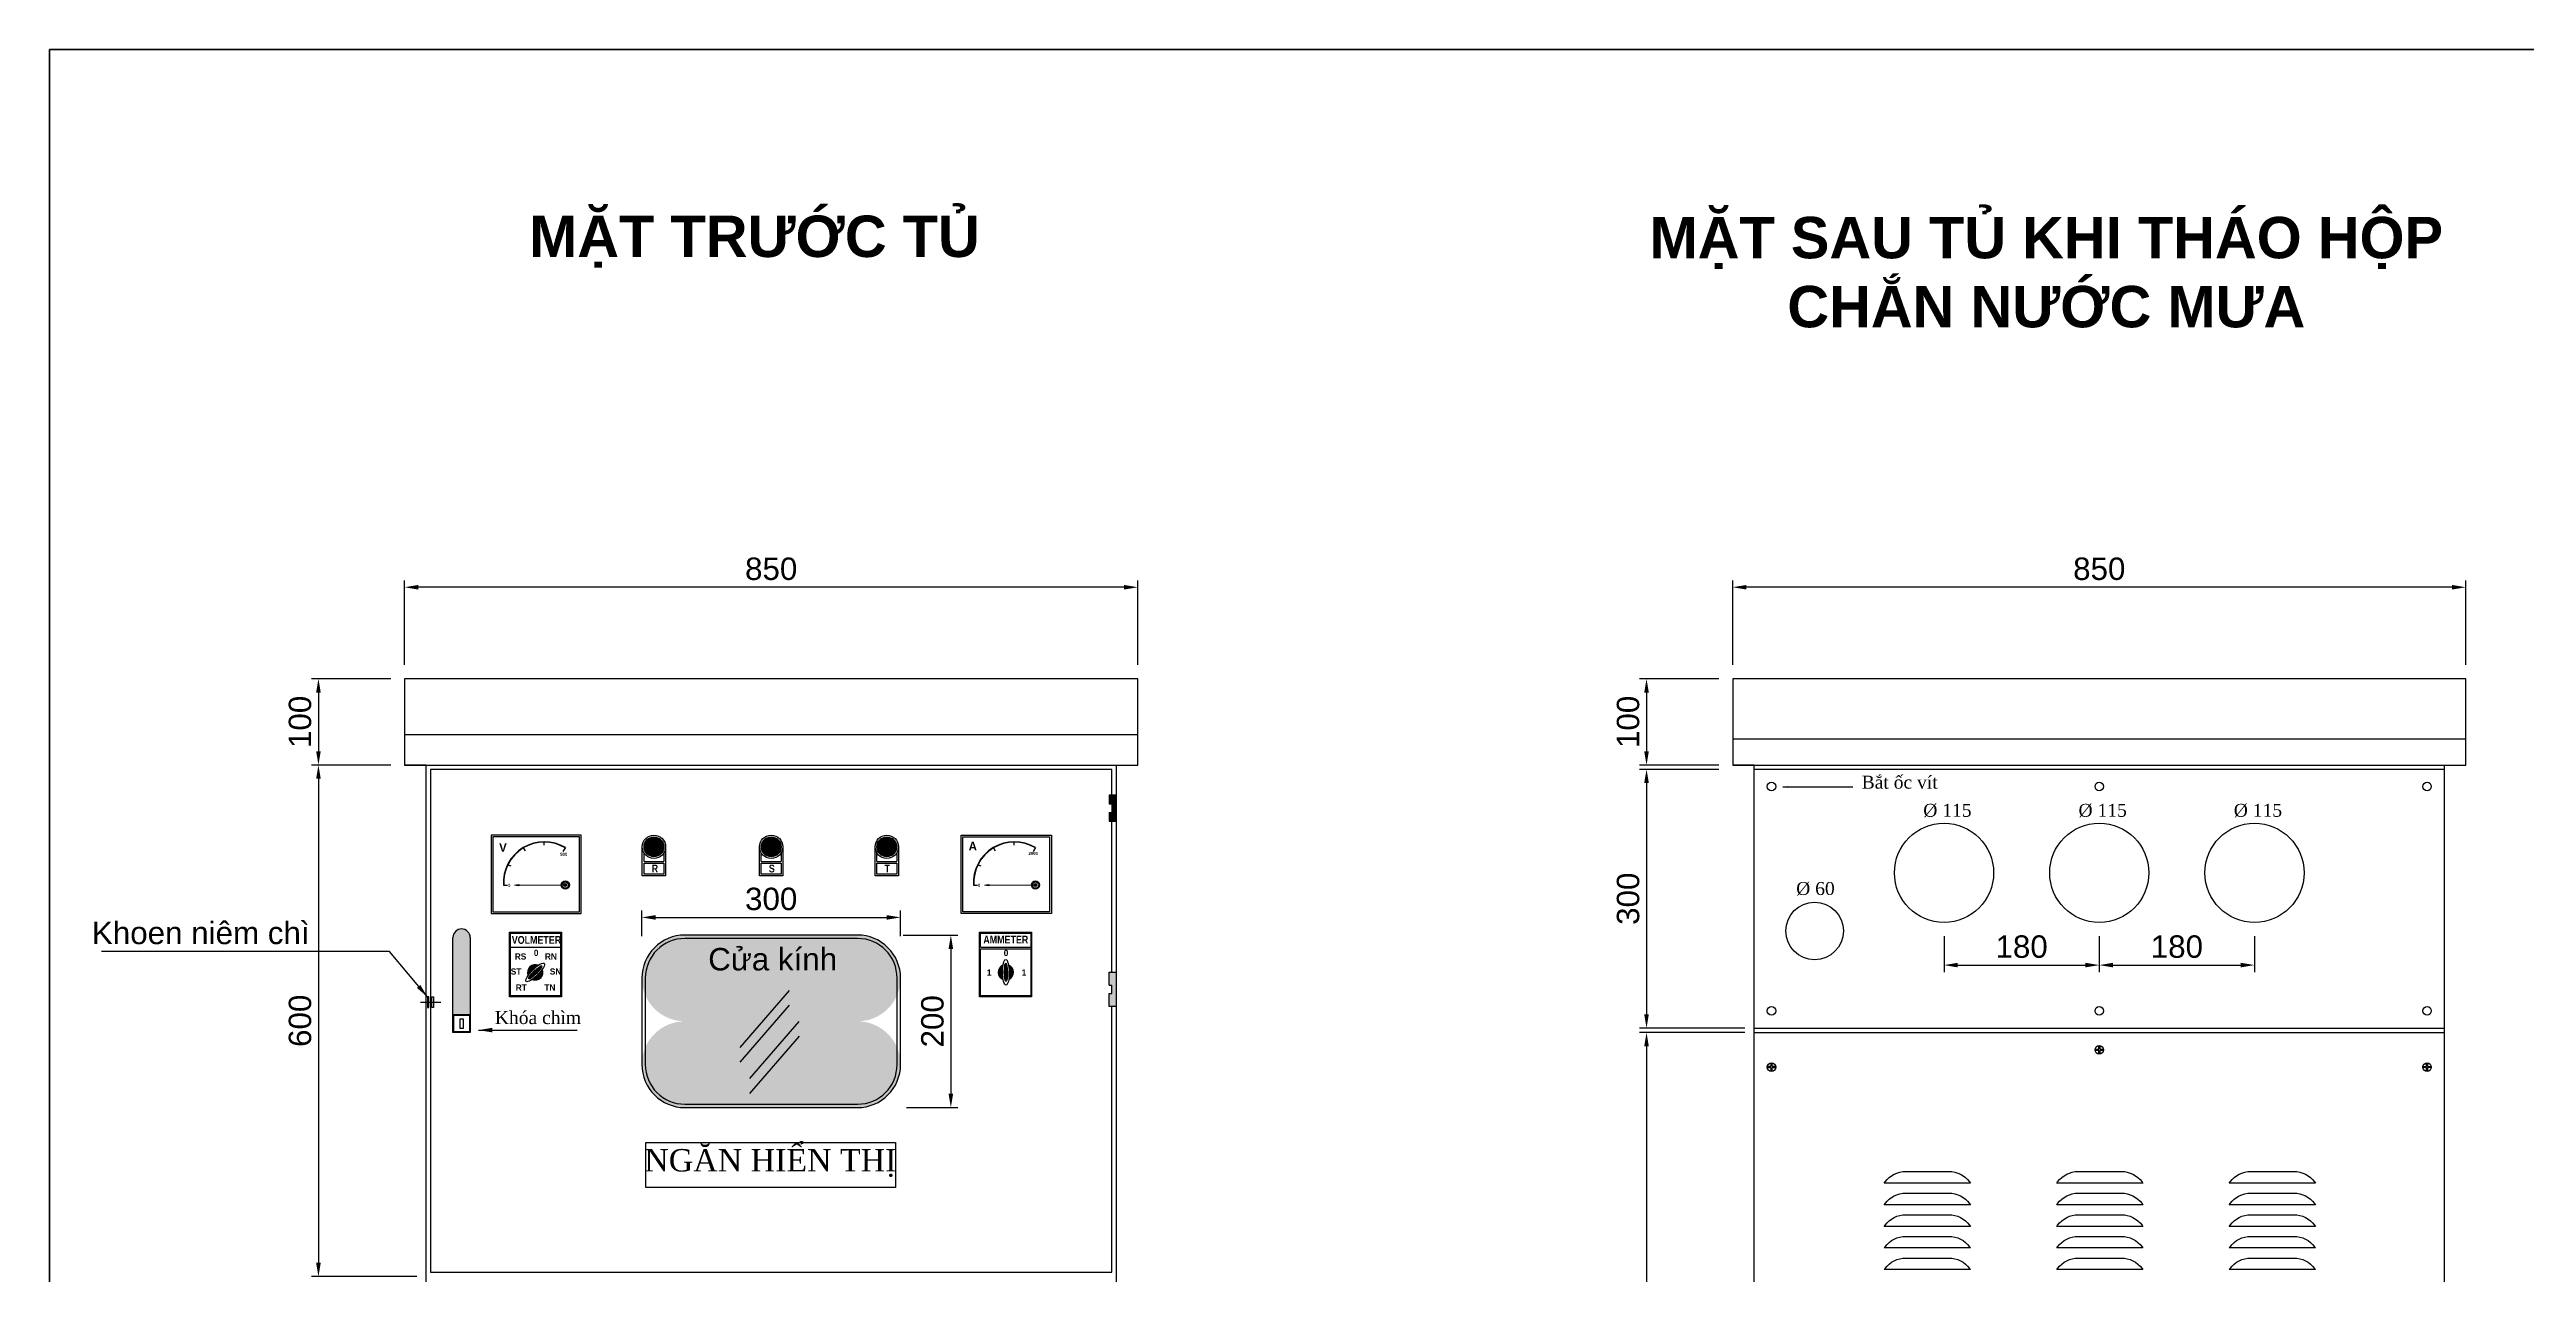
# Model space of a CAD drawing. Header units: millimetres. Extents: x 330554 to 656471, y 11007 to 130943.
# Drawn here: x 452938 to 460118, y 103074 to 106624 of the extents above; entities that cross this region are included whole.
import ezdxf

# ---------------------------------------------------------------- set-up
doc = ezdxf.new("R2010")
doc.units = ezdxf.units.MM
doc.header["$LTSCALE"] = 6
for name, color, linetype, lineweight in [('kich thuoc', 9, 'Continuous', 13), ('netlonkhungten', 32, 'Continuous', 35), ('tex tieu de', 11, 'Continuous', 13), ('Ttext ghi chu', 21, 'Continuous', 13), ('Vo tu', 7, 'Continuous', 30)]:
    doc.layers.add(name, color=color, linetype=linetype, lineweight=lineweight)
doc.layers.add('Nen', color=7, linetype='Continuous')
doc.styles.add('kich thuoc', font='arial.ttf', dxfattribs={"height": 120})
doc.styles.add('kt2', font='arial.ttf', dxfattribs={"height": 65})
doc.styles.get("Standard").update_dxf_attribs({"font": 'VHELVCN.TTF', "height": 120})
doc.styles.add('tieu de', font='arialbd.ttf', dxfattribs={"height": 120})
doc.styles.add('Times New Roman', font='times.ttf')
doc.dimstyles.new('ISO-25', dxfattribs={"dimtxt": 100, "dimasz": 30, "dimexe": 15, "dimexo": 50, "dimgap": 20, "dimtad": 1, "dimzin": 0, "dimdsep": 46, "dimtxsty": 'Times New Roman', "dimcen": 10, "dimdle": 15, "dimclrd": 256, "dimclre": 256, "dimclrt": 256, "dimadec": 0, "dimazin": 0, "dimtfac": 1, "dimtofl": 0, "dimtmove": 0, "dimatfit": 3, "dimfxl": 15, "dimtolj": 1, "dimtzin": 0, "dimarcsym": 0})
doc.dimstyles.new('TL 0.4', dxfattribs={"dimscale": 20, "dimtxt": 0.18, "dimasz": 2, "dimexe": 1, "dimexo": 2, "dimgap": 1, "dimtad": 1, "dimtoh": 1, "dimdec": 0, "dimlfac": 0.4, "dimzin": 0, "dimdsep": 46, "dimtxsty": 'kt2', "dimcen": 2, "dimclrd": 256, "dimclre": 256, "dimclrt": 2, "dimadec": 0, "dimazin": 0, "dimtfac": 1, "dimtdec": 0, "dimtofl": 0, "dimtmove": 0, "dimatfit": 3, "dimfxl": 1, "dimtolj": 1, "dimtzin": 0, "dimarcsym": 0})
doc.dimstyles.new('TL 5-1', dxfattribs={"dimscale": 20, "dimtxt": 70, "dimasz": 2, "dimexe": 1, "dimexo": 2, "dimgap": 1, "dimtad": 1, "dimtoh": 1, "dimdec": 0, "dimlfac": 0.2, "dimzin": 0, "dimdsep": 46, "dimtxsty": 'kich thuoc', "dimcen": 2, "dimclrd": 256, "dimclre": 256, "dimclrt": 2, "dimadec": 0, "dimazin": 0, "dimtfac": 1, "dimtdec": 0, "dimtofl": 0, "dimtmove": 0, "dimatfit": 3, "dimfxl": 1, "dimtolj": 1, "dimtzin": 0, "dimarcsym": 0})

# ---------------------------------------------------------------- blocks, each defined once
blk = doc.blocks.new('*D215')
at = {"layer": 'Defpoints', "color": 0, "linetype": 'ByBlock', "ltscale": 0.2, "transparency": 16777216}
for p in [(453967.6, 105065.9), (453967.6, 104800.7), (456092.6, 104800.7)]:
    blk.add_point(p, dxfattribs=at)
at = {"layer": 'kich thuoc', "linetype": 'ByBlock', "lineweight": -2, "ltscale": 0.2, "transparency": 16777216}
for p, q in [((453967.6, 104840.7), (453967.6, 105085.9)), ((456052.6, 105065.9), (454007.6, 105065.9)), ((456092.6, 104840.7), (456092.6, 105085.9))]:
    blk.add_line(p, q, dxfattribs=at)
at = {"layer": 'kich thuoc', "linetype": 'ByBlock', "ltscale": 0.2, "transparency": 16777216}
for points in [[(454007.6, 105072.5), (454007.6, 105059.2), (453967.6, 105065.9)], [(456052.6, 105072.5), (456052.6, 105059.2), (456092.6, 105065.9)]]:
    blk.add_solid(points, dxfattribs=at)
at = {"layer": 'kich thuoc', "color": 2, "linetype": 'ByBlock', "lineweight": 5, "ltscale": 0.2, "transparency": 16777216, "insert": (455030.1, 105119), "char_height": 65, "attachment_point": 5, "style": 'kt2'}
blk.add_mtext('\\A1;850', dxfattribs=at)
blk = doc.blocks.new('*D216')
at = {"layer": 'Defpoints', "color": 0, "linetype": 'ByBlock', "ltscale": 0.2, "transparency": 16777216}
for p in [(453967.6, 104800.7), (453717.9, 104550.7), (453967.6, 104550.7)]:
    blk.add_point(p, dxfattribs=at)
at = {"layer": 'kich thuoc', "linetype": 'ByBlock', "lineweight": -2, "ltscale": 0.2, "transparency": 16777216}
for p, q in [((453927.6, 104800.7), (453697.9, 104800.7)), ((453717.9, 104760.7), (453717.9, 104590.7)), ((453927.6, 104550.7), (453697.9, 104550.7))]:
    blk.add_line(p, q, dxfattribs=at)
at = {"layer": 'kich thuoc', "linetype": 'ByBlock', "ltscale": 0.2, "transparency": 16777216}
for points in [[(453711.2, 104760.7), (453724.5, 104760.7), (453717.9, 104800.7)], [(453711.2, 104590.7), (453724.5, 104590.7), (453717.9, 104550.7)]]:
    blk.add_solid(points, dxfattribs=at)
at = {"layer": 'kich thuoc', "color": 2, "linetype": 'ByBlock', "lineweight": 5, "ltscale": 0.2, "transparency": 16777216, "insert": (453664.7, 104675.7), "char_height": 65, "attachment_point": 5, "rotation": 90, "style": 'kt2'}
blk.add_mtext('\\A1;100', dxfattribs=at)
blk = doc.blocks.new('*D186')
at = {"layer": 'Defpoints', "color": 0, "linetype": 'ByBlock', "ltscale": 0.2, "transparency": 16777216}
for p in [(453967.6, 104550.7), (453717.9, 103068.2), (454042.6, 103068.2)]:
    blk.add_point(p, dxfattribs=at)
at = {"layer": 'kich thuoc', "linetype": 'ByBlock', "lineweight": -2, "ltscale": 0.2, "transparency": 16777216}
for p, q in [((453927.6, 104550.7), (453697.9, 104550.7)), ((453717.9, 104510.7), (453717.9, 103108.2)), ((454002.6, 103068.2), (453697.9, 103068.2))]:
    blk.add_line(p, q, dxfattribs=at)
at = {"layer": 'kich thuoc', "linetype": 'ByBlock', "ltscale": 0.2, "transparency": 16777216}
for points in [[(453711.2, 104510.7), (453724.5, 104510.7), (453717.9, 104550.7)], [(453711.2, 103108.2), (453724.5, 103108.2), (453717.9, 103068.2)]]:
    blk.add_solid(points, dxfattribs=at)
at = {"layer": 'kich thuoc', "color": 2, "linetype": 'ByBlock', "lineweight": 5, "ltscale": 0.2, "transparency": 16777216, "insert": (453664.7, 103809.5), "char_height": 65, "attachment_point": 5, "rotation": 90, "style": 'kt2'}
blk.add_mtext('\\A1;600', dxfattribs=at)
blk = doc.blocks.new('*D227')
at = {"layer": 'Defpoints', "color": 0, "linetype": 'ByBlock', "ltscale": 0.2, "transparency": 16777216}
for p in [(457816.9, 105065.9), (457816.9, 104800.7), (459941.9, 104800.7)]:
    blk.add_point(p, dxfattribs=at)
at = {"layer": 'kich thuoc', "linetype": 'ByBlock', "lineweight": -2, "ltscale": 0.2, "transparency": 16777216}
for p, q in [((457816.9, 104840.7), (457816.9, 105085.9)), ((459901.9, 105065.9), (457856.9, 105065.9)), ((459941.9, 104840.7), (459941.9, 105085.9))]:
    blk.add_line(p, q, dxfattribs=at)
at = {"layer": 'kich thuoc', "linetype": 'ByBlock', "ltscale": 0.2, "transparency": 16777216}
for points in [[(457856.9, 105072.5), (457856.9, 105059.2), (457816.9, 105065.9)], [(459901.9, 105072.5), (459901.9, 105059.2), (459941.9, 105065.9)]]:
    blk.add_solid(points, dxfattribs=at)
at = {"layer": 'kich thuoc', "color": 2, "linetype": 'ByBlock', "lineweight": 5, "ltscale": 0.2, "transparency": 16777216, "insert": (458879.4, 105119), "char_height": 65, "attachment_point": 5, "style": 'kt2'}
blk.add_mtext('\\A1;850', dxfattribs=at)
blk = doc.blocks.new('*D228')
at = {"layer": 'Defpoints', "color": 0, "linetype": 'ByBlock', "ltscale": 0.2, "transparency": 16777216}
for p in [(457816.9, 104800.7), (457567.2, 104550.7), (457816.9, 104550.7)]:
    blk.add_point(p, dxfattribs=at)
at = {"layer": 'kich thuoc', "linetype": 'ByBlock', "lineweight": -2, "ltscale": 0.2, "transparency": 16777216}
for p, q in [((457776.9, 104800.7), (457547.2, 104800.7)), ((457567.2, 104760.7), (457567.2, 104590.7)), ((457776.9, 104550.7), (457547.2, 104550.7))]:
    blk.add_line(p, q, dxfattribs=at)
at = {"layer": 'kich thuoc', "linetype": 'ByBlock', "ltscale": 0.2, "transparency": 16777216}
for points in [[(457560.5, 104760.7), (457573.9, 104760.7), (457567.2, 104800.7)], [(457560.5, 104590.7), (457573.9, 104590.7), (457567.2, 104550.7)]]:
    blk.add_solid(points, dxfattribs=at)
at = {"layer": 'kich thuoc', "color": 2, "linetype": 'ByBlock', "lineweight": 5, "ltscale": 0.2, "transparency": 16777216, "insert": (457514, 104675.7), "char_height": 65, "attachment_point": 5, "rotation": 90, "style": 'kt2'}
blk.add_mtext('\\A1;100', dxfattribs=at)
blk = doc.blocks.new('*D196')
at = {"layer": 'Defpoints', "color": 0, "linetype": 'ByBlock', "ltscale": 0.2, "transparency": 16777216}
for p in [(457891.9, 103775.7), (457567.2, 100050.7), (457879.4, 100050.7)]:
    blk.add_point(p, dxfattribs=at)
at = {"layer": 'kich thuoc', "linetype": 'ByBlock', "lineweight": -2, "ltscale": 0.2, "transparency": 16777216}
for p, q in [((457851.9, 103775.7), (457547.2, 103775.7)), ((457567.2, 103735.7), (457567.2, 100090.7)), ((457839.4, 100050.7), (457547.2, 100050.7))]:
    blk.add_line(p, q, dxfattribs=at)
at = {"layer": 'kich thuoc', "linetype": 'ByBlock', "ltscale": 0.2, "transparency": 16777216}
for points in [[(457560.5, 103735.7), (457573.9, 103735.7), (457567.2, 103775.7)], [(457560.5, 100090.7), (457573.9, 100090.7), (457567.2, 100050.7)]]:
    blk.add_solid(points, dxfattribs=at)
at = {"layer": 'kich thuoc', "color": 2, "linetype": 'ByBlock', "lineweight": 5, "ltscale": 0.2, "transparency": 16777216, "insert": (457514, 101913.2), "char_height": 65, "attachment_point": 5, "rotation": 90, "style": 'kt2'}
blk.add_mtext('\\A1;1490', dxfattribs=at)
blk = doc.blocks.new('*D198')
at = {"layer": 'Defpoints', "color": 0, "linetype": 'ByBlock', "ltscale": 0.2, "transparency": 16777216}
for p in [(457816.9, 104538.2), (457567.2, 103788.2), (457891.9, 103788.2)]:
    blk.add_point(p, dxfattribs=at)
at = {"layer": 'kich thuoc', "linetype": 'ByBlock', "lineweight": -2, "ltscale": 0.2, "transparency": 16777216}
for p, q in [((457776.9, 104538.2), (457547.2, 104538.2)), ((457567.2, 104498.2), (457567.2, 103828.2)), ((457851.9, 103788.2), (457547.2, 103788.2))]:
    blk.add_line(p, q, dxfattribs=at)
at = {"layer": 'kich thuoc', "linetype": 'ByBlock', "ltscale": 0.2, "transparency": 16777216}
for points in [[(457560.5, 104498.2), (457573.9, 104498.2), (457567.2, 104538.2)], [(457560.5, 103828.2), (457573.9, 103828.2), (457567.2, 103788.2)]]:
    blk.add_solid(points, dxfattribs=at)
at = {"layer": 'kich thuoc', "color": 2, "linetype": 'ByBlock', "lineweight": 5, "ltscale": 0.2, "transparency": 16777216, "insert": (457514, 104163.2), "char_height": 65, "attachment_point": 5, "rotation": 90, "style": 'kt2'}
blk.add_mtext('\\A1;300', dxfattribs=at)
blk = doc.blocks.new('*D229')
at = {"layer": 'Defpoints', "color": 0, "linetype": 'ByBlock', "ltscale": 0.2, "transparency": 16777216}
for p in [(458429.4, 104094.5), (458879.4, 104094.5), (458879.4, 103970.9)]:
    blk.add_point(p, dxfattribs=at)
at = {"layer": 'kich thuoc', "linetype": 'ByBlock', "lineweight": -2, "ltscale": 0.2, "transparency": 16777216}
for p, q in [((458429.4, 104054.5), (458429.4, 103950.9)), ((458879.4, 104054.5), (458879.4, 103950.9)), ((458469.4, 103970.9), (458839.4, 103970.9))]:
    blk.add_line(p, q, dxfattribs=at)
at = {"layer": 'kich thuoc', "linetype": 'ByBlock', "ltscale": 0.2, "transparency": 16777216}
for points in [[(458469.4, 103977.6), (458469.4, 103964.3), (458429.4, 103970.9)], [(458839.4, 103977.6), (458839.4, 103964.3), (458879.4, 103970.9)]]:
    blk.add_solid(points, dxfattribs=at)
at = {"layer": 'kich thuoc', "color": 2, "linetype": 'ByBlock', "lineweight": 5, "ltscale": 0.2, "transparency": 16777216, "insert": (458654.4, 104024.1), "char_height": 65, "attachment_point": 5, "style": 'kt2'}
blk.add_mtext('\\A1;180', dxfattribs=at)
blk = doc.blocks.new('*D230')
at = {"layer": 'Defpoints', "color": 0, "linetype": 'ByBlock', "ltscale": 0.2, "transparency": 16777216}
for p in [(458879.4, 104094.5), (459329.4, 104094.5), (459329.4, 103970.9)]:
    blk.add_point(p, dxfattribs=at)
at = {"layer": 'kich thuoc', "linetype": 'ByBlock', "lineweight": -2, "ltscale": 0.2, "transparency": 16777216}
for p, q in [((458879.4, 104054.5), (458879.4, 103950.9)), ((459329.4, 104054.5), (459329.4, 103950.9)), ((458919.4, 103970.9), (459289.4, 103970.9))]:
    blk.add_line(p, q, dxfattribs=at)
at = {"layer": 'kich thuoc', "linetype": 'ByBlock', "ltscale": 0.2, "transparency": 16777216}
for points in [[(458919.4, 103977.6), (458919.4, 103964.3), (458879.4, 103970.9)], [(459289.4, 103977.6), (459289.4, 103964.3), (459329.4, 103970.9)]]:
    blk.add_solid(points, dxfattribs=at)
at = {"layer": 'kich thuoc', "color": 2, "linetype": 'ByBlock', "lineweight": 5, "ltscale": 0.2, "transparency": 16777216, "insert": (459104.4, 104024.1), "char_height": 65, "attachment_point": 5, "style": 'kt2'}
blk.add_mtext('\\A1;180', dxfattribs=at)
blk = doc.blocks.new('*D207')
at = {"layer": 'Defpoints', "color": 0, "linetype": 'ByBlock', "ltscale": 0.2, "transparency": 16777216}
for p in [(455372.3, 104058), (455382, 103558), (455550.9, 103558)]:
    blk.add_point(p, dxfattribs=at)
at = {"layer": 'kich thuoc', "linetype": 'ByBlock', "lineweight": -2, "ltscale": 0.2, "transparency": 16777216}
for p, q in [((455412.3, 104058), (455570.9, 104058)), ((455550.9, 104018), (455550.9, 103598)), ((455422, 103558), (455570.9, 103558))]:
    blk.add_line(p, q, dxfattribs=at)
at = {"layer": 'kich thuoc', "linetype": 'ByBlock', "ltscale": 0.2, "transparency": 16777216}
for points in [[(455544.2, 104018), (455557.5, 104018), (455550.9, 104058)], [(455544.2, 103598), (455557.5, 103598), (455550.9, 103558)]]:
    blk.add_solid(points, dxfattribs=at)
at = {"layer": 'kich thuoc', "color": 2, "linetype": 'ByBlock', "lineweight": 5, "ltscale": 0.2, "transparency": 16777216, "insert": (455497.7, 103808), "char_height": 65, "attachment_point": 5, "rotation": 90, "style": 'kt2'}
blk.add_mtext('\\A1;200', dxfattribs=at)
blk = doc.blocks.new('*D208')
at = {"layer": 'Defpoints', "color": 0, "linetype": 'ByBlock', "ltscale": 0.2, "transparency": 16777216}
for p in [(455405.1, 104109.1), (454655.1, 104014.9), (455405.1, 104014.9)]:
    blk.add_point(p, dxfattribs=at)
at = {"layer": 'kich thuoc', "linetype": 'ByBlock', "lineweight": -2, "ltscale": 0.2, "transparency": 16777216}
for p, q in [((454655.1, 104054.9), (454655.1, 104129.1)), ((454695.1, 104109.1), (455365.1, 104109.1)), ((455405.1, 104054.9), (455405.1, 104129.1))]:
    blk.add_line(p, q, dxfattribs=at)
at = {"layer": 'kich thuoc', "linetype": 'ByBlock', "ltscale": 0.2, "transparency": 16777216}
for points in [[(454695.1, 104115.7), (454695.1, 104102.4), (454655.1, 104109.1)], [(455365.1, 104115.7), (455365.1, 104102.4), (455405.1, 104109.1)]]:
    blk.add_solid(points, dxfattribs=at)
at = {"layer": 'kich thuoc', "color": 2, "linetype": 'ByBlock', "lineweight": 5, "ltscale": 0.2, "transparency": 16777216, "insert": (455030.1, 104162.3), "char_height": 65, "attachment_point": 5, "style": 'kt2'}
blk.add_mtext('\\A1;300', dxfattribs=at)

msp = doc.modelspace()

# ---------------------------------------------------------------- hatches: boundary and pattern name
at = {"layer": 'kich thuoc', "linetype": 'ByBlock', "lineweight": 5, "ltscale": 0.2}
for points in [[(454297.269, 104204.436), (454285.729, 104202.523), (454297.364, 104201.017), (454303.939, 104202.912)], [(455659.769, 104204.436), (455648.229, 104202.523), (455659.864, 104201.017), (455666.439, 104202.912)]]:
    msp.add_hatch(color=256, dxfattribs=at).paths.add_polyline_path(points)
at = {"layer": 'Nen'}
for color, points in [(82, [(456030.119, 104463.263), (456010.119, 104463.263), (456010.119, 104438.263), (456017.619, 104438.263), (456017.619, 104413.263), (456010.119, 104413.263), (456010.119, 104388.263), (456030.119, 104388.263)]), (5, [(454437.751, 104202.912, 1), (454429.105, 104202.912, 1)]), (5, [(455800.251, 104202.912, 1), (455791.605, 104202.912, 1)]), (5, [(454780.119, 103557.967), (455280.119, 103557.967, 1), (455280.119, 103807.967, 1), (455280.119, 104057.967), (454780.119, 104057.967, 1), (454780.119, 103807.967, 1)]), (82, [(456010.119, 103850.638), (456030.119, 103850.638), (456030.119, 103950.638), (456010.119, 103950.638), (456010.119, 103913.138), (456017.619, 103913.138), (456017.619, 103888.138), (456010.119, 103888.138)])]:
    msp.add_hatch(color=color, dxfattribs=at).paths.add_polyline_path(points)
h = msp.add_hatch(color=1, dxfattribs=at)
h.set_gradient(color1=(249, 59, 6), one_color=1, tint=1, name='SPHERICAL')
h.paths.add_polyline_path([(454719.136, 104313.655, 1), (454661.566, 104313.655, 1)])
h = msp.add_hatch(color=2, dxfattribs=at)
h.set_gradient(color1=(242, 223, 13), one_color=1, tint=1, name='SPHERICAL')
h.paths.add_polyline_path([(455058.905, 104313.634, 1), (455001.334, 104313.634, 1)])
h = msp.add_hatch(color=5, dxfattribs=at)
h.set_gradient(color1=(0, 0, 255), one_color=1, tint=1, name='SPHERICAL')
h.paths.add_polyline_path([(455393.969, 104313.655, 1), (455336.399, 104313.655, 1)])
h = msp.add_hatch(color=5, dxfattribs=at)
h.paths.add_polyline_path([(454445.19, 104202.912, 1), (454421.665, 104202.912, 1)])
h.paths.add_polyline_path([(454442.912, 104202.912, -1), (454423.943, 104202.912, -1)], flags=16)
h = msp.add_hatch(color=5, dxfattribs=at)
h.paths.add_polyline_path([(455807.69, 104202.912, 1), (455784.165, 104202.912, 1)])
h.paths.add_polyline_path([(455805.412, 104202.912, -1), (455786.443, 104202.912, -1)], flags=16)
h = msp.add_hatch(color=256, dxfattribs=at)
h.set_gradient(color1=(187, 185, 193), one_color=1, tint=1, name='INVSPHERICAL')
h.paths.add_polyline_path([(454157.669, 104050.739, 1), (454107.757, 104050.739), (454107.757, 103828.162), (454157.669, 103828.162)])
h = msp.add_hatch(color=256, dxfattribs=at)
edge = h.paths.add_edge_path()
edge.add_ellipse((454346.293, 103949.848), major_axis=(-26.247, -26.224), ratio=0.26453785, start_angle=235.8824146, end_angle=304.1175854, ccw=False)
edge.add_arc((454346.293, 103949.848), 22.341, 66.3037558, 203.6461875)
edge = h.paths.add_edge_path()
edge.add_ellipse((454346.293, 103949.848), major_axis=(-26.247, -26.224), ratio=0.26453785, start_angle=55.8824146, end_angle=124.1175854, ccw=False)
edge.add_arc((454346.293, 103949.848), 22.341, 246.3037558, 383.6461875)
h = msp.add_hatch(color=1, dxfattribs=at)
edge = h.paths.add_edge_path()
edge.add_ellipse((454346.293, 103949.848), major_axis=(-18.693, -18.677), ratio=0.1735852, start_angle=0, end_angle=360)
h = msp.add_hatch(color=256, dxfattribs=at)
edge = h.paths.add_edge_path()
edge.add_ellipse((455710.252, 103949.848), major_axis=(-0.499, 37.099), ratio=0.26453785, start_angle=235.8824146, end_angle=304.1175854, ccw=False)
edge.add_arc((455710.252, 103949.848), 22.341, -67.9009095, 69.4415222)
edge = h.paths.add_edge_path()
edge.add_ellipse((455710.252, 103949.848), major_axis=(-0.499, 37.099), ratio=0.26453785, start_angle=55.8824146, end_angle=124.1175854, ccw=False)
edge.add_arc((455710.252, 103949.848), 22.341, 112.0990905, 249.4415222)
h = msp.add_hatch(color=1, dxfattribs=at)
edge = h.paths.add_edge_path()
edge.add_ellipse((455710.252, 103949.848), major_axis=(-0.355, 26.422), ratio=0.1735852, start_angle=0, end_angle=360)

# ---------------------------------------------------------------- linework, layer by layer
for p, q in [((456092.619, 104638.201), (453967.619, 104638.201)), ((459941.935, 104625.701), (457816.935, 104625.701)), ((454030.119, 104550.701), (453967.619, 104550.701)), ((454030.119, 99800.701), (454030.119, 104550.701)), ((457879.435, 104550.701), (457816.935, 104550.701)), ((457879.435, 99800.701), (457879.435, 104550.701)), ((454371.332, 104327.284), (454370.847, 104318.595)), ((455733.832, 104327.284), (455733.347, 104318.595)), ((454267.029, 104261.677), (454275.574, 104258.708)), ((454311.622, 104310.259), (454316.858, 104301.612)), ((454434.112, 104311.436), (454426.478, 104299.764)), ((455629.529, 104261.677), (455638.074, 104258.708)), ((455674.122, 104310.259), (455679.358, 104301.612)), ((455796.612, 104311.436), (455788.978, 104299.764)), ((454253.814, 104202.262), (454265.569, 104202.267)), ((455616.314, 104202.262), (455627.62, 104202.256)), ((457879.435, 103775.701), (459879.435, 103775.701))]:
    msp.add_line(p, q)
at = {"color": 150}
msp.add_line((454013.801, 103863.201), (454072.37, 103863.201), dxfattribs=at)
for points in [[(453967.619, 104550.701), (456092.619, 104550.701), (456092.619, 104800.701), (453967.619, 104800.701)], [(457816.935, 104550.701), (459941.935, 104550.701), (459941.935, 104800.701), (457816.935, 104800.701)], [(454030.119, 104550.701), (456030.119, 104550.701), (456030.119, 100050.701), (454030.119, 100050.701)], [(457879.435, 104550.701), (459879.435, 104550.701), (459879.435, 100050.701), (457879.435, 100050.701)], [(454479.689, 104347.792), (454218.05, 104347.792), (454218.05, 104120.701), (454479.689, 104120.701)], [(454474.689, 104342.792), (454223.05, 104342.792), (454223.05, 104125.701), (454474.689, 104125.701)], [(455580.55, 104347.792), (455842.189, 104347.792), (455842.189, 104120.701), (455580.55, 104120.701)], [(455585.55, 104342.792), (455837.189, 104342.792), (455837.189, 104125.701), (455585.55, 104125.701)], [(454271.526, 104066.548), (454422.509, 104066.548), (454422.509, 103879.158), (454271.526, 103879.158)], [(454274.593, 104063.524), (454419.913, 104063.524), (454419.913, 103881.772), (454274.593, 103881.772)], [(455634.026, 104066.548), (455785.009, 104066.548), (455785.009, 103879.158), (455634.026, 103879.158)], [(454666.978, 103457.272), (455390.196, 103457.272), (455390.196, 103326.137), (454666.978, 103326.137)]]:
    msp.add_lwpolyline(points, close=True)
for points in [[(455637.093, 104022.924), (455637.093, 104063.524), (455782.413, 104063.524), (455782.413, 104022.924)], [(455782.413, 104017.924), (455782.413, 103881.772), (455637.093, 103881.772), (455637.093, 104017.924)]]:
    msp.add_lwpolyline(points)
for centre, radius in [((457929.435, 104488.201), 12.389), ((458879.435, 104488.201), 12.389), ((459829.435, 104488.201), 12.389), ((454690.351, 104313.655), 33.785), ((454690.351, 104313.655), 28.785), ((455030.119, 104313.634), 33.785), ((455030.119, 104313.634), 28.785), ((455365.184, 104313.655), 33.785), ((455365.184, 104313.655), 28.785), ((454433.428, 104202.912), 4.323), ((455795.928, 104202.912), 4.323), ((457929.435, 103838.201), 12.389), ((458879.435, 103838.201), 12.389), ((459829.435, 103838.201), 12.389), ((457929.435, 103675.308), 12.389), ((458879.435, 103725.308), 12.389), ((459829.435, 103675.308), 12.389)]:
    msp.add_circle(centre, radius)
at = {"color": 0}
msp.add_circle((458054.39, 104069.844), 83.441, dxfattribs=at)
for centre, radius, start, end in [((454372.633, 104209.501), 119.04, 58.9049554, 183.486704), ((454372.633, 104209.501), 117.79, 58.9271735, 183.4596048), ((455735.133, 104209.501), 119.04, 58.9049554, 183.486704), ((455735.133, 104209.501), 117.79, 58.9271735, 183.4596048), ((454346.293, 103949.848), 22.341, 66.3037558, 203.6461875), ((454346.293, 103949.848), 22.341, 246.3037558, 23.6461875), ((455710.252, 103949.848), 22.341, 112.0990905, 249.4415222), ((455710.252, 103949.848), 22.341, 292.0990905, 69.4415222)]:
    msp.add_arc(centre, radius, start, end)
at = {"layer": 'kich thuoc', "linetype": 'ByBlock', "lineweight": 5, "ltscale": 0.2}
for p, q in [((454285.729, 104202.523), (454297.269, 104204.436)), ((454285.729, 104202.523), (454297.364, 104201.017)), ((454303.939, 104202.912), (454297.269, 104204.436)), ((454303.939, 104202.912), (454297.364, 104201.017)), ((454421.665, 104202.912), (454303.939, 104202.912)), ((455648.229, 104202.523), (455659.769, 104204.436)), ((455648.229, 104202.523), (455659.864, 104201.017)), ((455666.439, 104202.912), (455659.769, 104204.436)), ((455666.439, 104202.912), (455659.864, 104201.017)), ((455784.165, 104202.912), (455666.439, 104202.912))]:
    msp.add_line(p, q, dxfattribs=at)
at = {"layer": 'Nen'}
for p, q in [((459879.435, 104538.201), (457879.435, 104538.201)), ((456010.119, 104438.263), (456017.619, 104438.263)), ((456010.119, 104413.263), (456017.619, 104413.263)), ((456017.619, 104438.263), (456017.619, 104413.263)), ((454661.566, 104271.46), (454719.136, 104271.46)), ((454661.566, 104266.46), (454719.136, 104266.46)), ((455001.334, 104271.439), (455058.905, 104271.439)), ((455001.334, 104266.439), (455058.905, 104266.439)), ((455336.399, 104271.46), (455393.969, 104271.46)), ((455336.399, 104266.46), (455393.969, 104266.46)), ((454433.428, 104202.912), (454423.943, 104202.912)), ((455795.928, 104202.912), (455786.443, 104202.912)), ((454274.593, 104022.924), (454419.913, 104022.924)), ((455637.093, 104022.924), (455782.413, 104022.924)), ((455637.093, 104017.924), (455782.413, 104017.924)), ((455081.996, 103897.58), (454938.897, 103732.07)), ((456010.119, 103913.138), (456017.619, 103913.138)), ((456010.119, 103888.138), (456017.619, 103888.138)), ((456017.619, 103888.138), (456017.619, 103913.138)), ((454107.757, 103828.162), (454157.669, 103828.162)), ((454107.757, 103825.662), (454157.669, 103825.662)), ((455082.442, 103854.87), (454939.343, 103689.361)), ((455110.276, 103807.482), (454967.177, 103641.973)), ((455110.722, 103764.772), (454967.623, 103599.263)), ((457879.435, 103788.201), (459879.435, 103788.201))]:
    msp.add_line(p, q, dxfattribs=at)
for points in [[(456017.619, 104463.263), (456017.619, 104538.201), (454042.619, 104538.201), (454042.619, 103080.701), (456017.619, 103080.701), (456017.619, 103850.638)], [(456010.119, 104413.263), (456010.119, 104388.263), (456030.119, 104388.263), (456030.119, 104463.263), (456010.119, 104463.263), (456010.119, 104438.263)], [(456017.619, 103950.638), (456017.619, 104388.263)], [(454724.136, 104313.655), (454724.136, 104229.265), (454656.566, 104229.265), (454656.566, 104313.655)], [(455063.905, 104313.634), (455063.905, 104229.245), (454996.334, 104229.245), (454996.334, 104313.634)], [(455398.969, 104313.655), (455398.969, 104229.265), (455331.399, 104229.265), (455331.399, 104313.655)], [(454661.566, 104271.46), (454661.566, 104295.967)], [(454719.136, 104266.46), (454719.136, 104234.265), (454661.566, 104234.265), (454661.566, 104266.46)], [(454719.136, 104295.967), (454719.136, 104271.46)], [(455001.334, 104271.439), (455001.334, 104295.947)], [(455058.905, 104266.439), (455058.905, 104234.245), (455001.334, 104234.245), (455001.334, 104266.439)], [(455058.905, 104295.947), (455058.905, 104271.439)], [(455336.399, 104271.46), (455336.399, 104295.967)], [(455393.969, 104266.46), (455393.969, 104234.265), (455336.399, 104234.265), (455336.399, 104266.46)], [(455393.969, 104295.967), (455393.969, 104271.46)], [(454157.669, 104050.739), (454157.669, 103775.662), (454107.757, 103775.662), (454107.757, 104050.739)], [(456010.119, 103913.138), (456010.119, 103950.638), (456030.119, 103950.638), (456030.119, 103850.638), (456010.119, 103850.638), (456010.119, 103888.138)], [(457927.863, 103676.88), (457917.147, 103676.88)], [(457917.147, 103673.736), (457927.863, 103673.736)], [(457927.863, 103687.597), (457927.863, 103676.88)], [(457927.863, 103673.736), (457927.863, 103663.02)], [(457931.007, 103676.88), (457931.007, 103687.597)], [(457941.723, 103676.88), (457931.007, 103676.88)], [(457931.007, 103663.02), (457931.007, 103673.736)], [(457931.007, 103673.736), (457941.723, 103673.736)], [(458867.147, 103726.88), (458877.863, 103726.88)], [(458877.863, 103723.736), (458867.147, 103723.736)], [(458877.863, 103726.88), (458877.863, 103737.597)], [(458877.863, 103713.02), (458877.863, 103723.736)], [(458881.007, 103737.597), (458881.007, 103726.88)], [(458881.007, 103726.88), (458891.723, 103726.88)], [(458881.007, 103723.736), (458881.007, 103713.02)], [(458891.723, 103723.736), (458881.007, 103723.736)], [(459817.147, 103676.88), (459827.863, 103676.88)], [(459827.863, 103673.736), (459817.147, 103673.736)], [(459827.863, 103676.88), (459827.863, 103687.597)], [(459827.863, 103663.02), (459827.863, 103673.736)], [(459831.007, 103687.597), (459831.007, 103676.88)], [(459831.007, 103676.88), (459841.723, 103676.88)], [(459831.007, 103673.736), (459831.007, 103663.02)], [(459841.723, 103673.736), (459831.007, 103673.736)]]:
    msp.add_lwpolyline(points, dxfattribs=at)
for points in [[(454780.119, 103557.967), (455280.119, 103557.967, 0.41421356), (455405.119, 103682.967), (455405.119, 103932.967, 0.41421356), (455280.119, 104057.967), (454780.119, 104057.967, 0.41421356), (454655.119, 103932.967), (454655.119, 103682.967, 0.41421356)], [(454780.119, 103567.967), (455280.119, 103567.967, 0.41421356), (455395.119, 103682.967), (455395.119, 103932.967, 0.41421356), (455280.119, 104047.967), (454780.119, 104047.967, 0.41421356), (454665.119, 103932.967), (454665.119, 103682.967, 0.41421356)], [(458506.007, 103339.252), (458256.007, 103339.252), (458258.514, 103342.618, -0.23698272), (458318.67, 103372.827), (458443.345, 103372.827, -0.23698272), (458503.5, 103342.618)], [(458506.007, 103276.558), (458256.007, 103276.558), (458258.514, 103279.924, -0.23698272), (458318.67, 103310.133), (458443.345, 103310.133, -0.23698272), (458503.5, 103279.924)], [(459006.007, 103339.252), (458756.007, 103339.252), (458758.514, 103342.618, -0.23698272), (458818.67, 103372.827), (458943.345, 103372.827, -0.23698272), (459003.5, 103342.618)], [(459006.007, 103276.558), (458756.007, 103276.558), (458758.514, 103279.924, -0.23698272), (458818.67, 103310.133), (458943.345, 103310.133, -0.23698272), (459003.5, 103279.924)], [(459506.007, 103339.252), (459256.007, 103339.252), (459258.514, 103342.618, -0.23698272), (459318.67, 103372.827), (459443.345, 103372.827, -0.23698272), (459503.5, 103342.618)], [(459506.007, 103276.558), (459256.007, 103276.558), (459258.514, 103279.924, -0.23698272), (459318.67, 103310.133), (459443.345, 103310.133, -0.23698272), (459503.5, 103279.924)], [(458506.007, 103213.864), (458256.007, 103213.864), (458258.514, 103217.23, -0.23698272), (458318.67, 103247.439), (458443.345, 103247.439, -0.23698272), (458503.5, 103217.23)], [(459006.007, 103213.864), (458756.007, 103213.864), (458758.514, 103217.23, -0.23698272), (458818.67, 103247.439), (458943.345, 103247.439, -0.23698272), (459003.5, 103217.23)], [(459506.007, 103213.864), (459256.007, 103213.864), (459258.514, 103217.23, -0.23698272), (459318.67, 103247.439), (459443.345, 103247.439, -0.23698272), (459503.5, 103217.23)], [(458506.007, 103151.17), (458256.007, 103151.17), (458258.514, 103154.536, -0.23698272), (458318.67, 103184.745), (458443.345, 103184.745, -0.23698272), (458503.5, 103154.536)], [(459006.007, 103151.17), (458756.007, 103151.17), (458758.514, 103154.536, -0.23698272), (458818.67, 103184.745), (458943.345, 103184.745, -0.23698272), (459003.5, 103154.536)], [(459506.007, 103151.17), (459256.007, 103151.17), (459258.514, 103154.536, -0.23698272), (459318.67, 103184.745), (459443.345, 103184.745, -0.23698272), (459503.5, 103154.536)], [(458506.007, 103088.476), (458256.007, 103088.476), (458258.514, 103091.842, -0.23698272), (458318.67, 103122.051), (458443.345, 103122.051, -0.23698272), (458503.5, 103091.842)], [(459006.007, 103088.476), (458756.007, 103088.476), (458758.514, 103091.842, -0.23698272), (458818.67, 103122.051), (458943.345, 103122.051, -0.23698272), (459003.5, 103091.842)], [(459506.007, 103088.476), (459256.007, 103088.476), (459258.514, 103091.842, -0.23698272), (459318.67, 103122.051), (459443.345, 103122.051, -0.23698272), (459503.5, 103091.842)]]:
    msp.add_lwpolyline(points, format="xyb", close=True, dxfattribs=at)
for points in [[(454110.171, 103825.662), (454155.542, 103825.662), (454155.542, 103777.751), (454110.171, 103777.751)], [(454128.53, 103815.675), (454137.182, 103815.675), (454137.182, 103787.491), (454128.53, 103787.491)]]:
    msp.add_lwpolyline(points, close=True, dxfattribs=at)
for centre, radius in [((458429.435, 104238.201), 143.75), ((458879.435, 104238.201), 143.75), ((459329.435, 104238.201), 143.75), ((454433.428, 104202.912), 11.763), ((454433.428, 104202.912), 9.484), ((455795.928, 104202.912), 11.763), ((455795.928, 104202.912), 9.484)]:
    msp.add_circle(centre, radius, dxfattribs=at)
msp.add_arc((454132.713, 104050.739), 24.956, 0, 180, dxfattribs=at)
for centre, major_axis, ratio in [((454346.293, 103949.848), (-26.247, -26.224), 0.26453785), ((454346.293, 103949.848), (-18.693, -18.677), 0.1735852), ((455710.252, 103949.848), (-0.499, 37.099), 0.26453785), ((455710.252, 103949.848), (-0.355, 26.422), 0.1735852)]:
    msp.add_ellipse(centre, major_axis=major_axis, ratio=ratio, dxfattribs=at)
at = {"layer": 'netlonkhungten'}
msp.add_lwpolyline([(452938.487, 106624.043), (471489.765, 106624.043), (471489.765, 93185.678), (452938.487, 93185.678)], close=True, dxfattribs=at)
at = {"layer": 'Vo tu'}
for points in [[(454038.071, 103878.695), (454033.879, 103878.695), (454033.879, 103847.706), (454038.071, 103847.706)], [(454046.961, 103878.695), (454051.154, 103878.695), (454051.154, 103847.706), (454046.961, 103847.706)]]:
    msp.add_lwpolyline(points, close=True, dxfattribs=at)

# ---------------------------------------------------------------- texts
for s, insert, char_height, width, attachment_point in [('{\\fTimes New Roman|b0|i0|c0|p18;Bắt ốc vít}', (458190.847, 104519.698), 37.5, 226.20353, 1), ('{\\fTimes New Roman|b0|i0|c0|p18;%%C 115}', (458369.246, 104438.234), 37.5, 142.13662, 1), ('{\\fTimes New Roman|b0|i0|c0|p18;%%C 115}', (458819.246, 104438.234), 37.5, 142.13662, 1), ('{\\fTimes New Roman|b0|i0|c0|p18;%%C 115}', (459269.246, 104438.234), 37.5, 142.13662, 1), ('{\\fVNI-Avo|b1|i0|c0|p2;500}', (454418.546, 104296.528), 9, 8.3015, 1), ('{\\fVNI-Helve-Condense|b1|i0|c0|p2;R}', (454683.634, 104261.994), 22.5, 19.38943, 1), ('{\\fVNI-Helve-Condense|b1|i0|c0|p2;S}', (455023.402, 104261.974), 22.5, 19.38943, 1), ('{\\fVNI-Helve-Condense|b1|i0|c0|p2;T}', (455358.466, 104261.994), 22.5, 19.38943, 1), ('{\\fVNI-Avo|b1|i0|c0|p2;2000}', (455775.707, 104299.004), 9, 8.3015, 1), ('{\\fVNI-Avo|b1|i0|c0|p2;0}', (454267.301, 104206.784), 9, 8.3015, 1), ('{\\fVNI-Avo|b1|i0|c0|p2;0}', (455629.352, 104206.774), 9, 8.3015, 1), ('{\\fTimes New Roman|b0|i0|c0|p18;%%C 60}', (458000.967, 104211.611), 37.5, 142.13662, 1), ('{\\fVNI-Helve-Condense|b1|i0|c0|p2;VOLMETER}', (454278.218, 104055.071), 22.5, 60.27941, 1), ('{\\fVNI-Helve-Condense|b1|i0|c0|p2;AMMETER}', (455644.997, 104056.025), 22.5, 60.27941, 1), ('{\\fVNI-Avo|b1|i0|c0|p2;ST}', (454305.998, 103961.454), 18, 48.22353, 3), ('{\\fVNI-Avo|b1|i0|c0|p2;RS}', (454320.316, 104004.93), 18, 48.22353, 3), ('{\\fVNI-Avo|b1|i0|c0|p2;0}', (454342.24, 104015.333), 18, 48.22353, 1), ('{\\fVNI-Avo|b1|i0|c0|p2;RN}', (454374.189, 104004.93), 18, 48.22353, 1), ('{\\fVNI-Avo|b1|i0|c0|p2;SN}', (454388.507, 103961.454), 18, 48.22353, 1), ('{\\fVNI-Avo|b1|i0|c0|p2;1}', (455655.246, 103958.407), 18, 48.22353, 1), ('{\\fVNI-Avo|b1|i0|c0|p2;0}', (455704.066, 104015.333), 18, 16.603, 1), ('{\\fVNI-Avo|b1|i0|c0|p2;1}', (455756.282, 103958.407), 18, 48.22353, 1), ('{\\fVNI-Avo|b1|i0|c0|p2;RT}', (454321.809, 103914.936), 18, 48.22353, 3), ('{\\fVNI-Avo|b1|i0|c0|p2;TN}', (454372.697, 103914.936), 18, 48.22353, 1), ('{\\fTimes New Roman|b0|i0|c0|p18;Khóa chìm}', (454229.209, 103837.557), 37.5, 580.17541, 1)]:
    msp.add_mtext(s, dxfattribs=dict(insert=insert, char_height=char_height, width=width, attachment_point=attachment_point))
at = {"layer": 'Nen', "char_height": 25, "width": 34.89944, "attachment_point": 1}
for s, insert in [('{\\fVNI-Avo|b1|i0|c0|p2;V}', (454241.526, 104324.183)), ('{\\fVNI-Avo|b1|i0|c0|p2;A}', (455602.289, 104328.121))]:
    msp.add_mtext(s, dxfattribs=dict(at, insert=insert))
at = {"layer": 'tex tieu de', "attachment_point": 5}
for s, insert, char_height, width, style in [('MẶT TRƯỚC TỦ', (454981.636, 106067.293), 120, 2787.72115, 'tieu de'), ('MẶT SAU TỦ KHI THÁO HỘP CHẮN NƯỚC MƯA', (458725.894, 105978.274), 120, 2787.72115, 'tieu de'), ('Khoen niêm chì', (453376.768, 104063.693), 65, 762.32877, 'kt2'), ('Cửa kính', (455034.424, 103987.49), 65, 762.32877, 'kt2'), ('{\\fTimes New Roman|b0|i0|c0|p18;NGĂN HIỂN THỊ}', (455027.728, 103397.114), 65, 847.38101, 'kt2')]:
    msp.add_mtext(s, dxfattribs=dict(at, insert=insert, char_height=char_height, width=width, style=style))

# ---------------------------------------------------------------- dimensions: what is measured, and where the dimension line sits
at = {"layer": 'kich thuoc', "linetype": 'ByBlock', "lineweight": 5, "ltscale": 0.2}
for base, p1, p2, picture, middle in [((453967.619, 105065.851), (456092.619, 104800.701), (453967.619, 104800.701), '*D215', (455030.119, 105119.039)), ((457816.935, 105065.851), (459941.935, 104800.701), (457816.935, 104800.701), '*D227', (458879.435, 105119.039)), ((455405.119, 104109.052), (454655.119, 104014.908), (455405.119, 104014.908), '*D208', (455030.119, 104162.261)), ((458879.435, 103970.922), (458429.435, 104094.451), (458879.435, 104094.451), '*D229', (458654.435, 104024.109)), ((459329.435, 103970.922), (458879.435, 104094.451), (459329.435, 104094.451), '*D230', (459104.435, 104024.109))]:
    dim = msp.add_linear_dim(base=base, p1=p1, p2=p2, dimstyle='TL 0.4', dxfattribs=at)
    dim.commit()
    dim.dimension.update_dxf_attribs({"geometry": picture, "text_midpoint": middle})
for base, p1, p2, picture, middle in [((453717.872, 104550.701), (453967.619, 104800.701), (453967.619, 104550.701), '*D216', (453664.684, 104675.701)), ((457567.187, 104550.701), (457816.935, 104800.701), (457816.935, 104550.701), '*D228', (457514, 104675.701)), ((457567.187, 103788.201), (457816.935, 104538.201), (457891.935, 103788.201), '*D198', (457513.978, 104163.201)), ((455550.855, 103557.967), (455372.325, 104057.967), (455381.976, 103557.967), '*D207', (455497.668, 103807.967)), ((457567.187, 100050.701), (457891.935, 103775.701), (457879.435, 100050.701), '*D196', (457514, 101913.201))]:
    dim = msp.add_linear_dim(base=base, p1=p1, p2=p2, angle=90, dimstyle='TL 0.4', dxfattribs=at)
    dim.commit()
    dim.dimension.update_dxf_attribs({"geometry": picture, "text_midpoint": middle})
dim = msp.add_linear_dim(base=(453717.872, 103068.201), p1=(453967.619, 104550.701), p2=(454042.619, 103068.201), angle=90, text='600', dimstyle='TL 0.4', dxfattribs=at)
dim.commit()
dim.dimension.update_dxf_attribs({"geometry": '*D186', "text_midpoint": (453664.684, 103809.451)})

# ---------------------------------------------------------------- leaders
msp.add_leader([(457961.775, 104487.061), (458164.7, 104487.061)], dimstyle='ISO-25', override={"dimtxt": 20, "dimasz": 15}, dxfattribs=at)
at = {"layer": 'Ttext ghi chu'}
for points in [[(454033.879, 103878.695), (453923.553, 104010.022), (453088.626, 104010.022)], [(454181.712, 103782.48), (454468.142, 103782.48)]]:
    msp.add_leader(points, dimstyle='TL 5-1', override={"dimtad": 0}, dxfattribs=at)

doc.saveas('drawing.dxf')
